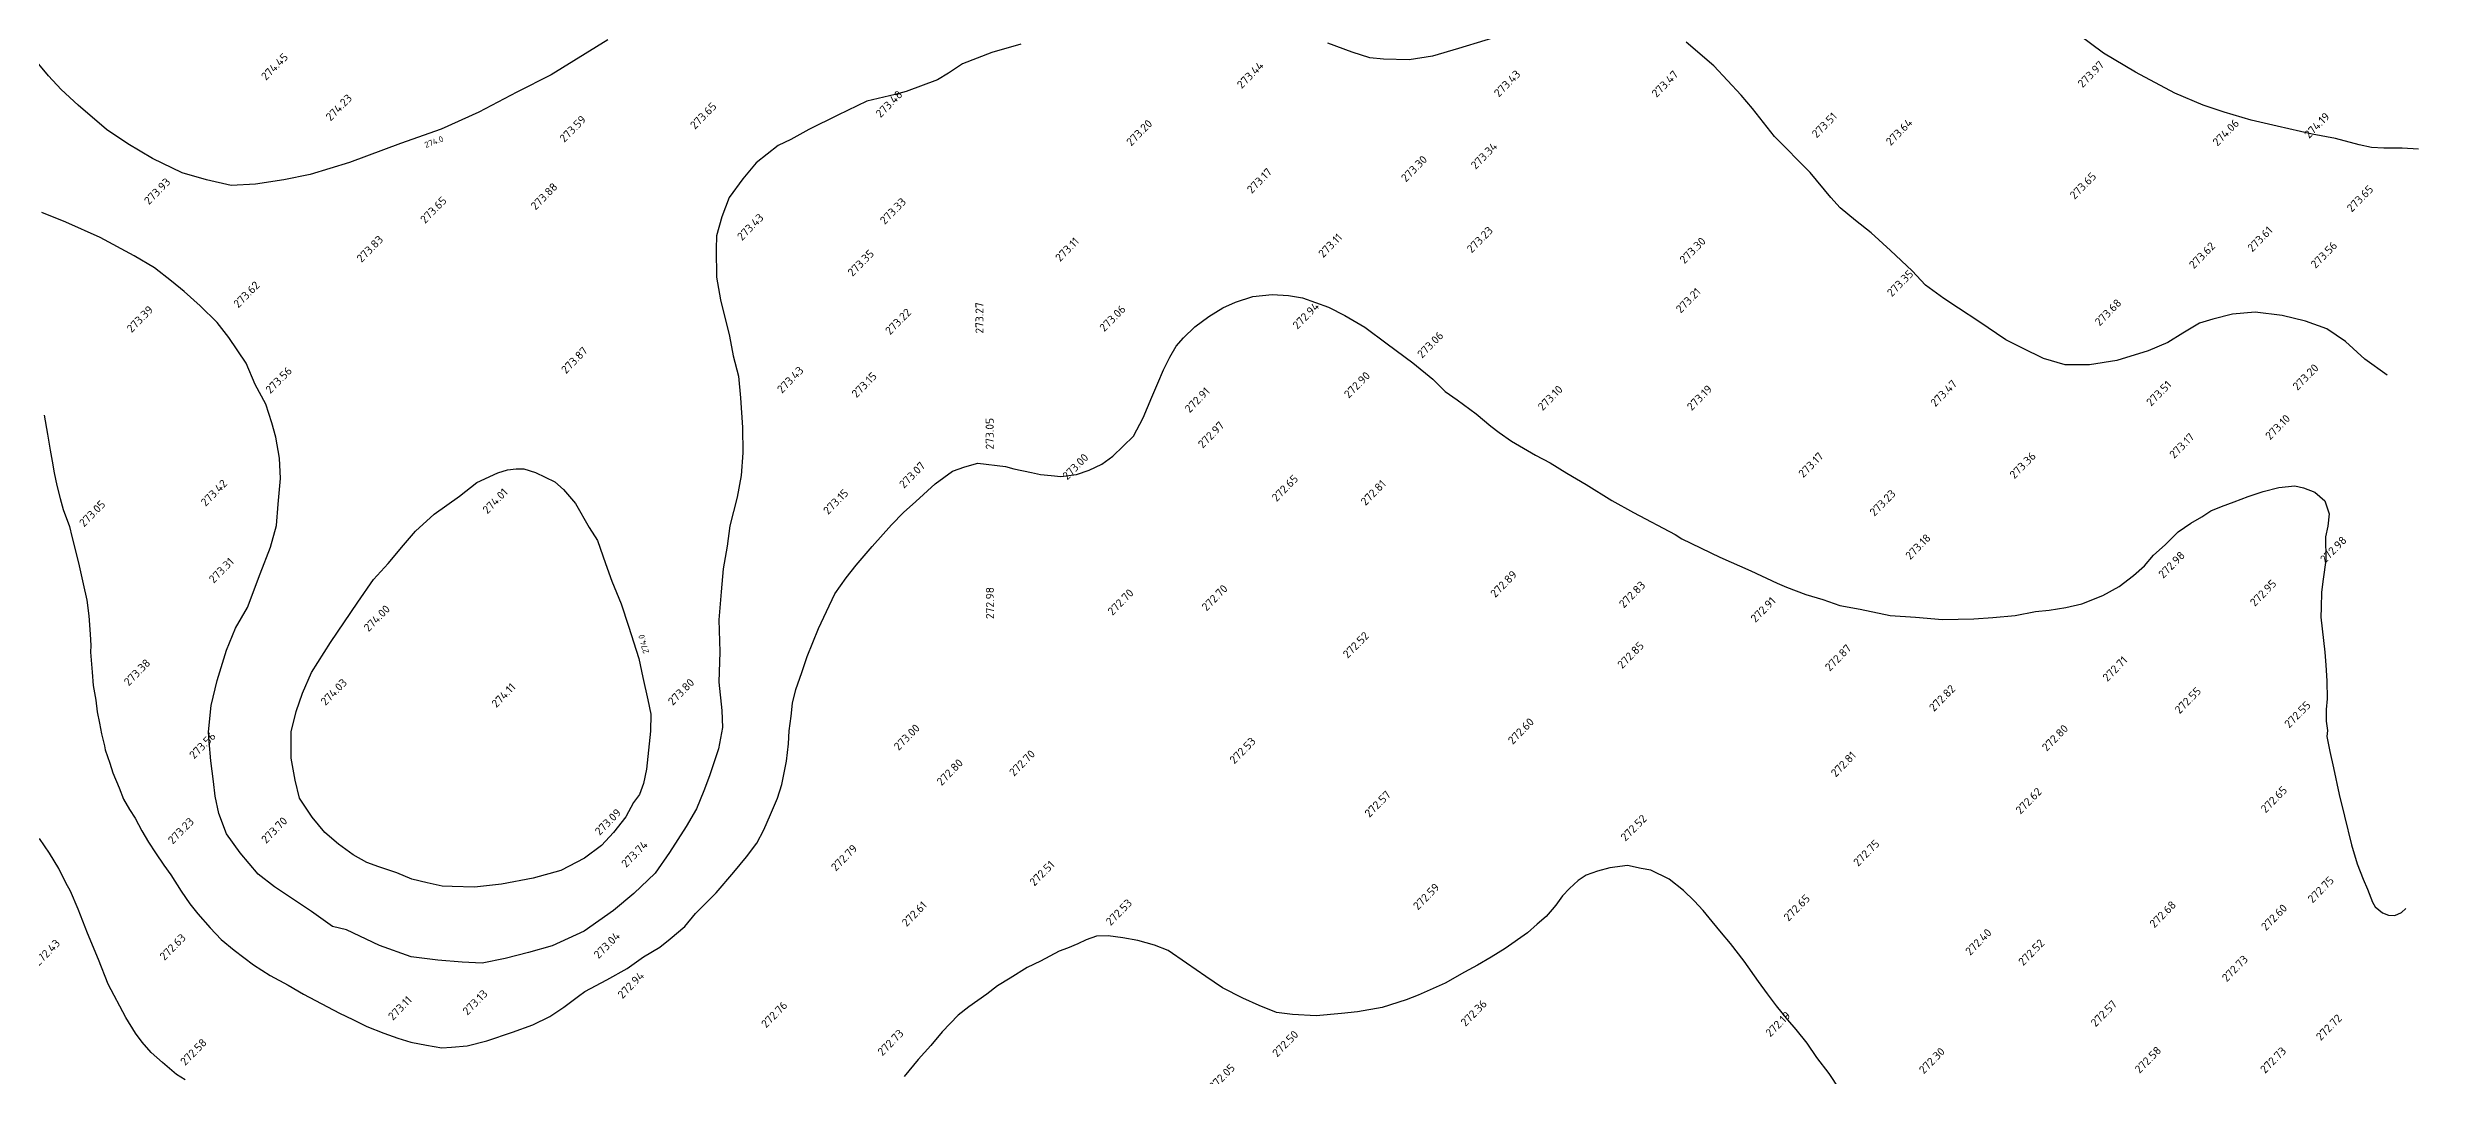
# Model space of a CAD drawing. Header units: metres. Extents: x 36952 to 37841, y 34980 to 35683.
# Drawn here: x 37544.9 to 37841.2, y 35322.6 to 35451.1 of the extents above; entities that cross this region are included whole.
import ezdxf

# ---------------------------------------------------------------- set-up
doc = ezdxf.new("R2010")
doc.units = ezdxf.units.M
doc.header["$LTSCALE"] = 5
doc.layers.add('Линии горизонталей', color=7, linetype='Continuous')
doc.layers.add('Отметки', color=7, linetype='Continuous')
doc.styles.get("Standard").update_dxf_attribs({"font": 'simplex.shx'})

msp = doc.modelspace()

# ---------------------------------------------------------------- linework, layer by layer
at = {"layer": 'Линии горизонталей', "color": 42, "lineweight": 30}
for points, elevation in [([(37614.92, 35452.08), (37607.84, 35447.67), (37603.57, 35445.53), (37598.8, 35443.03), (37594.09, 35440.89), (37589.02, 35439.11), (37582.65, 35436.74), (37577.72, 35435.25), (37574.46, 35434.57), (37570.91, 35434.04), (37567.86, 35433.87), (37564.8, 35434.58), (37561.75, 35435.42), (37558.03, 35437.21), (37554.97, 35439.08), (37552.27, 35440.87), (37548.76, 35443.9), (37546.64, 35445.84), (37545.03, 35447.57), (37541.81, 35451.47)], 274), ([(37666.55, 35451.51), (37662.93, 35450.47), (37659.23, 35449.06), (37657.5, 35447.89), (37656.13, 35447.08), (37652.22, 35445.6), (37650.84, 35445.22), (37647.29, 35444.4), (37643.67, 35442.63), (37640.05, 35440.86), (37637.81, 35439.61), (37636.22, 35438.87), (37633.48, 35436.68), (37631.82, 35434.7), (37630.09, 35432.37), (37629.17, 35429.96), (37628.53, 35427.56), (37628.47, 35425.89), (37628.5, 35422.41), (37629.03, 35419.58), (37630.15, 35415.01), (37630.6, 35412.55), (37631.27, 35410.01), (37631.51, 35407.33), (37631.76, 35403.63), (37631.78, 35400.43), (37631.58, 35397.6), (37631.09, 35394.91), (37630.18, 35391.34), (37629.83, 35388.8), (37629.35, 35385.97), (37629.08, 35383.06), (37628.81, 35379.57), (37628.91, 35375.58), (37628.8, 35371.8), (37629.18, 35368.25), (37629.27, 35366.14), (37628.78, 35363.45), (37628.29, 35362.07), (37627.65, 35360.1), (37626.93, 35358.21), (37626.01, 35355.95), (37624.72, 35353.77), (37622.63, 35350.48), (37620.84, 35347.93), (37618.17, 35345.37), (37615.64, 35343.24), (37611.96, 35340.68), (37607.98, 35338.83), (37605.01, 35338.01), (37602.11, 35337.26), (37599.21, 35336.66), (37596.74, 35336.79), (37593.69, 35337.06), (37590.35, 35337.47), (37586.42, 35338.89), (37582.26, 35340.82), (37580.52, 35341.24), (37577.89, 35343.11), (37575.55, 35344.69), (37573.29, 35346.2), (37571.25, 35347.78), (37568.98, 35350.45), (37567.29, 35352.84), (37566.33, 35355.37), (37565.88, 35357.55), (37565.64, 35359.36), (37565.34, 35361.97), (37565.1, 35364.37), (37565.02, 35365.6), (37565.36, 35368.87), (37566.13, 35372), (37567.27, 35375.78), (37568.41, 35378.55), (37569.92, 35381.1), (37571.48, 35385.32), (37572.76, 35388.67), (37573.54, 35391.37), (37573.74, 35394.05), (37574.01, 35397.25), (37573.92, 35399.79), (37573.46, 35402.4), (37572.94, 35404.21), (37572.2, 35406.53), (37570.87, 35408.99), (37569.76, 35411.67), (37567.56, 35414.85), (37566.1, 35416.72), (37563.98, 35418.81), (37562, 35420.61), (37560.4, 35421.91), (37558.28, 35423.56), (37555.73, 35425.07), (37551.5, 35427.36), (37547.2, 35429.29), (37544.21, 35430.5)], 273.5), ([(37727.82, 35452.98), (37721.23, 35450.97), (37717.97, 35450), (37715.07, 35449.54), (37711.87, 35449.66), (37710.13, 35449.8), (37707.94, 35450.51), (37704.89, 35451.65)], 273.5), ([(37837.26, 35410.14), (37834.49, 35412.15), (37832.08, 35414.38), (37829.74, 35415.96), (37827.05, 35416.89), (37824.14, 35417.59), (37820.79, 35418.01), (37817.96, 35417.77), (37815.5, 35417.17), (37813.83, 35416.65), (37811.74, 35415.4), (37809.86, 35414.22), (37807.4, 35413.19), (37803.49, 35412), (37800.08, 35411.46), (37797.03, 35411.44), (37794.34, 35412.22), (37791.71, 35413.51), (37789.6, 35414.58), (37786.24, 35416.88), (37783.69, 35418.53), (37781.86, 35419.75), (37779.6, 35421.41), (37777.92, 35423.21), (37775.21, 35425.73), (37772.8, 35427.96), (37770.83, 35429.47), (37768.93, 35431.06), (37767.76, 35432.36), (37765.19, 35435.46), (37760.73, 35440), (37757.95, 35443.47), (37756.56, 35445.13), (37753.12, 35448.8), (37749.68, 35451.76)], 273.5), ([(37841.19, 35438.41), (37839.16, 35438.54), (37836.84, 35438.53), (37835.31, 35438.59), (37833.78, 35438.94), (37830.8, 35439.72), (37827.89, 35440.27), (37823.53, 35441.26), (37820.26, 35442.03), (37816.91, 35443.03), (37814.29, 35443.88), (37810.72, 35445.38), (37805.84, 35448.03), (37801.83, 35450.39), (37798.76, 35452.7)], 274), ([(37544.51, 35405.14), (37544.91, 35402.78), (37545.23, 35400.77), (37545.49, 35399.4), (37545.76, 35397.95), (37546.07, 35396.37), (37546.51, 35394.74), (37546.86, 35393.37), (37547.65, 35391.24), (37547.96, 35390), (37548.8, 35386.7), (37549.37, 35384.09), (37549.82, 35382.04), (37550.09, 35380.07), (37550.23, 35377.8), (37550.33, 35376.35), (37550.29, 35375.53), (37550.48, 35373.05), (37550.62, 35371.38), (37550.94, 35369.54), (37551.12, 35368.08), (37551.43, 35366.67), (37551.65, 35365.34), (37552.05, 35363.85), (37552.14, 35363.33), (37552.71, 35361.67), (37553.06, 35360.47), (37553.85, 35358.59), (37554.41, 35357.18), (37555.15, 35355.86), (37555.89, 35354.79), (37556.71, 35353.21), (37557.54, 35351.81), (37558.4, 35350.44), (37559.44, 35348.91), (37560.31, 35347.71), (37561.61, 35345.67), (37562.69, 35344.09), (37563.69, 35342.85), (37565.24, 35341.07), (37566.62, 35339.62), (37568.22, 35338.3), (37570.67, 35336.48), (37572.74, 35335.12), (37574.98, 35333.94), (37576.91, 35332.8), (37581.39, 35330.43), (37583.06, 35329.63), (37584.83, 35328.74), (37586.93, 35327.94), (37588.69, 35327.31), (37590.32, 35326.81), (37592.26, 35326.44), (37594.19, 35326.07), (37595.38, 35326.16), (37597.35, 35326.35), (37599.83, 35326.97), (37603.04, 35328.06), (37605.56, 35328.98), (37607.7, 35330.02), (37609.44, 35331.19), (37611.28, 35332.53), (37612.04, 35333.14), (37614.82, 35334.57), (37617.33, 35336), (37619.38, 35337.48), (37621.43, 35338.69), (37622.71, 35339.73), (37624.54, 35341.24), (37625.9, 35342.88), (37628.45, 35345.47), (37630.66, 35348.06), (37632.27, 35349.95), (37633.54, 35351.68), (37634.43, 35353.35), (37635.27, 35355.24), (37636.12, 35357.31), (37636.66, 35358.98), (37637.24, 35361.9), (37637.52, 35364.09), (37637.6, 35365.72), (37637.84, 35367.52), (37638, 35369.15), (37638.42, 35370.86), (37639.17, 35373.01), (37639.84, 35374.99), (37641.27, 35378.51), (37642.24, 35380.62), (37643.3, 35382.81), (37644.7, 35384.83), (37645.97, 35386.39), (37647.97, 35388.76), (37650.39, 35391.47), (37651.88, 35392.98), (37653.41, 35394.37), (37655.84, 35396.57), (37658.01, 35398.17), (37659.55, 35398.7), (37661.17, 35399.14), (37664.61, 35398.73), (37665.68, 35398.44), (37667.87, 35397.98), (37668.98, 35397.74), (37670.31, 35397.62), (37671.55, 35397.5), (37673.48, 35397.73), (37675.06, 35398.29), (37676.64, 35399.03), (37678.05, 35400.03), (37680.6, 35402.53), (37681.83, 35404.81), (37682.92, 35407.39), (37683.64, 35409.15), (37684.35, 35410.83), (37685.16, 35412.42), (37685.96, 35413.76), (37686.85, 35414.83), (37688.3, 35416.21), (37690.05, 35417.47), (37691.8, 35418.55), (37693.37, 35419.29), (37695.51, 35419.99), (37697.95, 35420.23), (37699.97, 35420.11), (37701.73, 35419.83), (37704.99, 35418.65), (37707.01, 35417.59), (37709.51, 35416.16), (37712.31, 35414.08), (37715.5, 35411.7), (37718, 35409.66), (37719.55, 35408.13), (37721.06, 35407.07), (37723.43, 35405.33), (37725.28, 35403.76), (37726.31, 35403), (37727.86, 35401.89), (37728.85, 35401.34), (37730.83, 35400.16), (37732.68, 35399.19), (37734.75, 35397.92), (37737.16, 35396.48), (37740.39, 35394.49), (37743.1, 35393.01), (37748.3, 35390.26), (37749.12, 35389.71), (37753.89, 35387.39), (37757.76, 35385.7), (37761.03, 35384.18), (37762.23, 35383.68), (37764.64, 35382.75), (37766.74, 35382.13), (37768.89, 35381.37), (37771.42, 35380.92), (37775.15, 35380.13), (37778.32, 35379.9), (37781.71, 35379.62), (37785.61, 35379.69), (37788.01, 35379.88), (37790.79, 35380.12), (37793.31, 35380.61), (37795.03, 35380.79), (37797.12, 35381.11), (37799.13, 35381.59), (37801.74, 35382.6), (37803.79, 35383.73), (37805.58, 35385.11), (37806.94, 35386.32), (37808.09, 35387.66), (37809.53, 35388.95), (37811.15, 35390.59), (37812.73, 35391.67), (37814.09, 35392.46), (37815.24, 35393.19), (37816.57, 35393.76), (37818.15, 35394.33), (37819.9, 35394.98), (37821.78, 35395.6), (37823.75, 35396.13), (37825.72, 35396.31), (37826.83, 35396.06), (37828.25, 35395.52), (37829.5, 35394.45), (37830.03, 35392.83), (37829.87, 35391.29), (37829.58, 35389.96), (37829.6, 35387.04), (37829.27, 35384.64), (37829.07, 35383.05), (37829.04, 35381.13), (37828.97, 35379.93), (37829.47, 35375.52), (37829.61, 35373.93), (37829.71, 35371.96), (37829.77, 35369.69), (37829.65, 35368.36), (37829.66, 35366.91), (37829.8, 35365.75), (37829.72, 35364.98), (37830.12, 35363.14), (37830.56, 35361.09), (37831.27, 35357.75), (37831.93, 35355.05), (37832.82, 35351.46), (37833.52, 35349.07), (37834.26, 35347.15), (37834.83, 35345.91), (37835.44, 35344.28), (37835.79, 35343.69), (37836.69, 35342.96), (37837.42, 35342.67), (37838.24, 35342.63), (37839.05, 35343.02), (37839.6, 35343.5)], 273), ([(37604.43, 35398.46), (37605.88, 35397.99), (37608.3, 35396.81), (37609.39, 35395.85), (37610.9, 35394.12), (37612.61, 35391.12), (37613.64, 35389.51), (37614.63, 35386.63), (37615.42, 35384.41), (37616.59, 35381.59), (37617.51, 35378.77), (37618.8, 35374.75), (37619.3, 35372.35), (37619.92, 35369.59), (37620.3, 35367.78), (37620.25, 35365.68), (37620.03, 35363.27), (37619.75, 35360.92), (37619.4, 35359.12), (37618.87, 35357.73), (37618.15, 35356.76), (37617.2, 35354.95), (37615.65, 35353.01), (37614.16, 35351.38), (37612.01, 35349.8), (37609.07, 35348.27), (37605.59, 35347.29), (37601.63, 35346.54), (37598.26, 35346.15), (37595.49, 35346.25), (37594.23, 35346.3), (37592.36, 35346.71), (37590.43, 35347.18), (37588.56, 35347.94), (37586.33, 35348.71), (37584.83, 35349.24), (37583.13, 35350.19), (37581.26, 35351.56), (37579.57, 35352.99), (37577.99, 35354.9), (37576.41, 35357.3), (37575.85, 35359.52), (37575.35, 35362.28), (37575.38, 35365.59), (37575.97, 35368.12), (37576.79, 35370.41), (37577.92, 35373.01), (37580.29, 35376.75), (37583.69, 35381.77), (37585.65, 35384.61), (37587.5, 35386.61), (37589.41, 35388.91), (37590.9, 35390.67), (37593.23, 35392.79), (37596.4, 35395.04), (37598.55, 35396.74), (37601.19, 35397.96), (37602.39, 35398.33), (37603.47, 35398.46), (37604.43, 35398.46), (37604.43, 35398.46)], 274), ([(37562.1, 35322.11), (37561.02, 35322.74), (37559.3, 35324.27), (37557.87, 35325.5), (37556.75, 35326.78), (37555.93, 35327.93), (37554.71, 35329.89), (37552.5, 35334.03), (37551.28, 35337.11), (37549.92, 35340.4), (37548.74, 35343.43), (37547.79, 35345.65), (37547.22, 35346.72), (37546.35, 35348.51), (37545.18, 35350.43), (37543.92, 35352.27)], 272.5), ([(37768.83, 35320.92), (37767.53, 35322.88), (37766.02, 35324.88), (37764.8, 35326.67), (37763.42, 35328.38), (37762.38, 35329.57), (37760.96, 35331.32), (37759.83, 35332.85), (37758.71, 35334.38), (37756.93, 35336.9), (37755.2, 35339.11), (37754.08, 35340.48), (37752.91, 35341.88), (37751.79, 35343.25), (37750.66, 35344.44), (37749.33, 35345.76), (37747.56, 35347.16), (37745.28, 35348.3), (37744.04, 35348.5), (37742.36, 35348.87), (37740.14, 35348.6), (37738.6, 35348.16), (37737.19, 35347.68), (37736.16, 35346.99), (37735.1, 35345.99), (37734.21, 35345.09), (37733.4, 35343.93), (37732.93, 35343.36), (37732.17, 35342.5), (37731.06, 35341.55), (37729.83, 35340.47), (37727.06, 35338.52), (37725.31, 35337.44), (37723.6, 35336.4), (37721.98, 35335.53), (37719.55, 35334.18), (37716.17, 35332.66), (37714.68, 35332.09), (37711.69, 35331.13), (37708.61, 35330.59), (37706.59, 35330.36), (37703.43, 35330.08), (37700.47, 35330.27), (37698.5, 35330.52), (37696.3, 35331.4), (37694.28, 35332.29), (37691.75, 35333.59), (37689.64, 35334.99), (37687.22, 35336.69), (37684.94, 35338.26), (37683.22, 35338.93), (37681.16, 35339.52), (37679.28, 35339.84), (37677.47, 35340.09), (37675.98, 35340.03), (37674.69, 35339.6), (37673.67, 35339.08), (37672.39, 35338.55), (37671.32, 35338.16), (37669.01, 35336.94), (37667.35, 35336.12), (37665.22, 35334.81), (37663.64, 35333.82), (37662.28, 35332.78), (37660.06, 35331.22), (37658.7, 35330.18), (37656.7, 35328.07), (37655.3, 35326.39), (37653.72, 35324.62), (37651.98, 35322.51)], 272.5)]:
    msp.add_lwpolyline(points, dxfattribs=dict(at, elevation=elevation))

# ---------------------------------------------------------------- texts
for rotation, p in [(20.8189, (37592.19, 35438.53)), (105.4189, (37620.09, 35375.48))]:
    msp.add_text('274.0', height=0.75, rotation=rotation, dxfattribs=at).set_placement(p)
at = {"layer": 'Отметки', "color": 7}
for s, rotation, p in [('274.45', 45.4189, (37572.21, 35446.91)), ('273.44', 45.4189, (37694.14, 35445.88)), ('273.43', 45.4189, (37726.26, 35444.83)), ('273.47', 45.4189, (37745.97, 35444.78)), ('273.97', 45.4189, (37799.2, 35446)), ('274.23', 45.4189, (37580.28, 35441.84)), ('273.48', 45.4189, (37649.01, 35442.25)), ('273.59', 45.4189, (37609.49, 35439.16)), ('273.65', 45.4189, (37625.81, 35440.81)), ('273.20', 45.4189, (37680.32, 35438.71)), ('273.51', 45.4189, (37765.98, 35439.72)), ('273.64', 45.4189, (37775.23, 35438.76)), ('274.06', 45.4189, (37816.06, 35438.7)), ('274.19', 45.4189, (37827.5, 35439.66)), ('273.34', 45.4189, (37723.37, 35435.81)), ('273.17', 45.4189, (37695.39, 35432.78)), ('273.30', 45.4189, (37714.65, 35434.21)), ('273.93', 45.4189, (37557.58, 35431.37)), ('273.88', 45.4189, (37605.9, 35430.71)), ('273.65', 45.4189, (37798.21, 35432.06)), ('273.65', 45.4189, (37832.83, 35430.45)), ('273.65', 45.4189, (37592.09, 35429.03)), ('273.43', 45.4189, (37631.69, 35426.9)), ('273.33', 45.4189, (37649.53, 35428.91)), ('273.83', 45.4189, (37584.15, 35424.16)), ('273.11', 45.4189, (37671.44, 35424.26)), ('273.11', 45.4189, (37704.31, 35424.76)), ('273.23', 45.4189, (37722.87, 35425.34)), ('273.30', 45.4189, (37749.46, 35424)), ('273.61', 45.4189, (37820.41, 35425.48)), ('273.35', 45.4189, (37645.5, 35422.41)), ('273.62', 45.4189, (37813.11, 35423.37)), ('273.56', 45.4189, (37828.32, 35423.42)), ('273.62', 45.4189, (37568.75, 35418.48)), ('273.35', 45.4189, (37775.37, 35419.88)), ('273.39', 45.4189, (37555.42, 35415.4)), ('273.22', 45.4189, (37650.19, 35415.12)), ('273.27', 90.1189, (37661.87, 35415.35)), ('273.06', 45.4189, (37676.96, 35415.5)), ('272.94', 45.4189, (37701.1, 35415.81)), ('273.21', 45.4189, (37748.99, 35417.83)), ('273.68', 45.4189, (37801.34, 35416.22)), ('273.06', 45.4189, (37716.67, 35412.2)), ('273.87', 45.4189, (37609.7, 35410.25)), ('273.56', 45.4189, (37572.76, 35407.76)), ('273.43', 45.4189, (37636.68, 35407.81)), ('273.15', 45.4189, (37646, 35407.25)), ('272.90', 45.4189, (37707.52, 35407.19)), ('273.47', 45.4189, (37780.8, 35406.12)), ('273.51', 45.4189, (37807.77, 35406.19)), ('273.20', 45.4189, (37826.06, 35408.18)), ('272.91', 45.4189, (37687.63, 35405.37)), ('273.10', 45.4189, (37731.74, 35405.63)), ('273.19', 45.4189, (37750.37, 35405.64)), ('273.05', 90.1189, (37663.15, 35400.86)), ('272.97', 45.4189, (37689.27, 35400.95)), ('273.10', 45.4189, (37822.64, 35401.99)), ('273.17', 45.4189, (37764.3, 35397.26)), ('273.36', 45.4189, (37790.69, 35397.13)), ('273.17', 45.4189, (37810.65, 35399.66)), ('273.07', 45.4189, (37651.93, 35395.93)), ('273.00', 45.4189, (37672.34, 35396.98)), ('272.65', 45.4189, (37698.5, 35394.28)), ('273.42', 45.4189, (37564.67, 35393.68)), ('274.01', 45.4189, (37599.88, 35392.74)), ('273.15', 45.4189, (37642.45, 35392.65)), ('272.81', 45.4189, (37709.61, 35393.78)), ('273.23', 45.4189, (37773.2, 35392.45)), ('273.05', 45.4189, (37549.47, 35391.1)), ('273.18', 45.4189, (37777.67, 35387.02)), ('272.98', 45.4189, (37829.49, 35386.57)), ('273.31', 45.4189, (37565.68, 35384.08)), ('272.98', 45.4189, (37809.28, 35384.68)), ('272.98', 90.1189, (37663.18, 35379.67)), ('272.70', 45.4189, (37677.99, 35380.06)), ('272.70', 45.4189, (37689.74, 35380.6)), ('272.89', 45.4189, (37725.81, 35382.28)), ('272.83', 45.4189, (37741.88, 35380.98)), ('272.95', 45.4189, (37820.73, 35381.17)), ('274.00', 45.4189, (37585.03, 35378.01)), ('272.91', 45.4189, (37758.33, 35379.17)), ('272.52', 45.4189, (37707.38, 35374.69)), ('272.85', 45.4189, (37741.68, 35373.4)), ('273.38', 45.4189, (37555.06, 35371.24)), ('272.87', 45.4189, (37767.62, 35373.08)), ('272.71', 45.4189, (37802.31, 35371.79)), ('274.03', 45.4189, (37579.65, 35368.79)), ('274.11', 45.4189, (37601, 35368.52)), ('273.80', 45.4189, (37623.04, 35368.81)), ('272.82', 45.4189, (37780.63, 35368.04)), ('272.55', 45.4189, (37811.33, 35367.75)), ('272.55', 45.4189, (37825.02, 35365.98)), ('273.56', 45.4189, (37563.23, 35362.11)), ('273.00', 45.4189, (37651.27, 35363.17)), ('272.60', 45.4189, (37728, 35363.93)), ('272.80', 45.4189, (37794.73, 35363.07)), ('272.80', 45.4189, (37656.63, 35358.78)), ('272.70', 45.4189, (37665.68, 35359.94)), ('272.53', 45.4189, (37693.22, 35361.49)), ('272.81', 45.4189, (37768.36, 35359.85)), ('272.57', 45.4189, (37710.09, 35354.81)), ('272.62', 45.4189, (37791.45, 35355.21)), ('272.65', 45.4189, (37822.08, 35355.37)), ('273.23', 45.4189, (37560.56, 35351.47)), ('273.70', 45.4189, (37572.23, 35351.55)), ('273.09', 45.4189, (37613.91, 35352.56)), ('272.52', 45.4189, (37742.09, 35351.83)), ('273.74', 45.4189, (37617.22, 35348.54)), ('272.79', 45.4189, (37643.42, 35348.09)), ('272.75', 45.4189, (37771.16, 35348.69)), ('272.51', 45.4189, (37668.22, 35346.22)), ('272.75', 45.4189, (37827.94, 35344.11)), ('272.61', 45.4189, (37652.27, 35341.15)), ('272.53', 45.4189, (37677.76, 35341.28)), ('272.59', 45.4189, (37716.15, 35343.23)), ('272.65', 45.4189, (37762.46, 35341.83)), ('272.68', 45.4189, (37808.18, 35341.01)), ('272.60', 45.4189, (37822.12, 35340.66)), ('272.43', 45.4189, (37543.8, 35336.23)), ('272.63', 45.4189, (37559.53, 35336.94)), ('273.04', 45.4189, (37613.77, 35337.15)), ('272.40', 45.4189, (37785.16, 35337.57)), ('272.52', 45.4189, (37791.78, 35336.27)), ('272.94', 45.4189, (37616.76, 35332.16)), ('272.73', 45.4189, (37817.22, 35334.27)), ('273.11', 45.4189, (37588.07, 35329.45)), ('273.13', 45.4189, (37597.38, 35330.09)), ('272.76', 45.4189, (37634.7, 35328.5)), ('272.36', 45.4189, (37722.1, 35328.69)), ('272.19', 45.4189, (37760.19, 35327.37)), ('272.57', 45.4189, (37800.83, 35328.63)), ('272.72', 45.4189, (37828.97, 35326.91)), ('272.58', 45.4189, (37562.11, 35323.8)), ('272.73', 45.4189, (37649.24, 35325.01)), ('272.50', 45.4189, (37698.56, 35324.86)), ('272.05', 45.4189, (37690.63, 35320.69)), ('272.30', 45.4189, (37779.36, 35322.75)), ('272.58', 45.4189, (37806.33, 35322.82)), ('272.73', 45.4189, (37822, 35322.81))]:
    msp.add_text(s, height=1, rotation=rotation, dxfattribs=at).set_placement(p)

doc.saveas('drawing.dxf')
